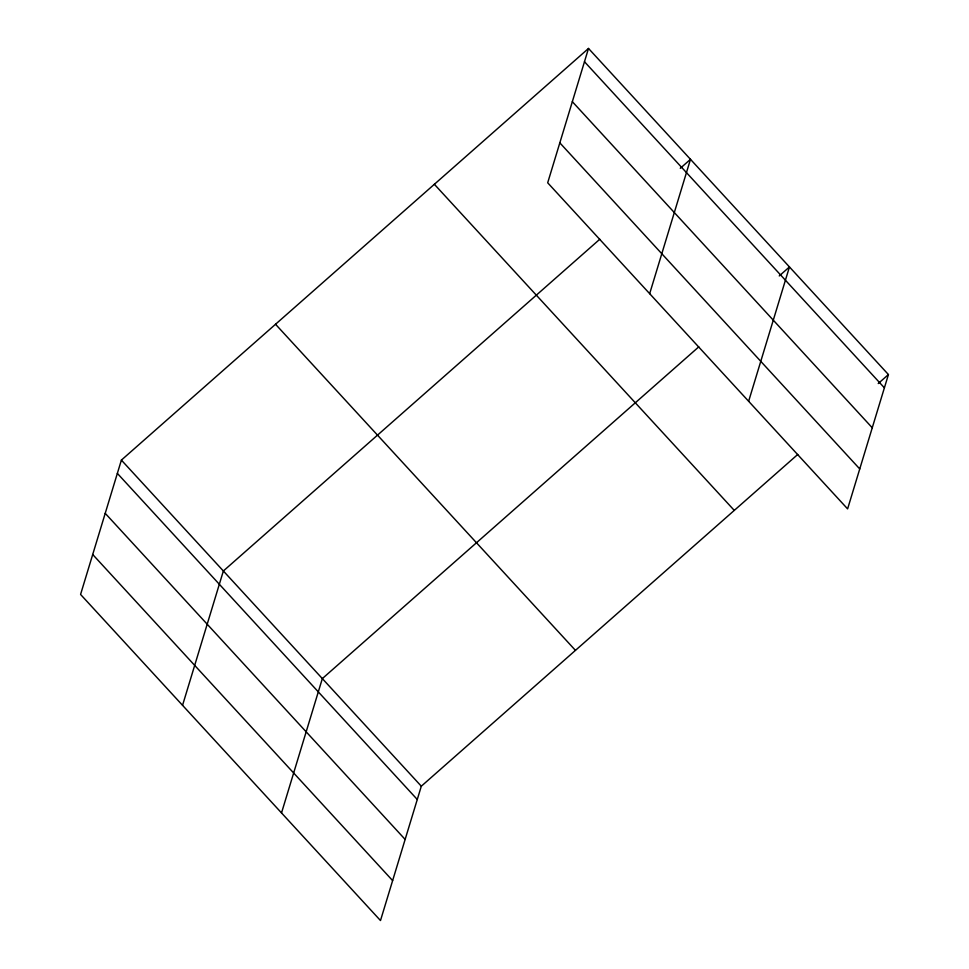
<?xml version="1.0" encoding="UTF-8"?>
<svg xmlns="http://www.w3.org/2000/svg" width="969" height="969" viewBox="0 0 969 969"><rect width="100%" height="100%" fill="white"/><g stroke="black" fill="none" stroke-linecap="round" stroke-linejoin="round"><path stroke-width="1.45" d="M588.51 48.45L547.691 182.79L847.609 508.895L888.428 374.555L588.51 48.45L121.391 460.105L80.572 594.445L380.49 920.55L421.309 786.21L797.753 454.461M182.547 705.323L223.367 570.983L599.799 239.234M281.519 812.93L322.338 678.591L698.782 346.854M649.666 293.668L690.485 159.328L680.274 168.315M748.637 401.275L789.456 266.935L779.246 275.935M878.229 383.542L888.428 374.555M584.477 61.725L884.394 387.83M572.34 101.672L872.257 427.777M559.828 142.843L859.745 468.948M434.366 184.292L734.272 510.397M275.535 324.264L575.453 650.369M121.391 460.105L421.309 786.21M117.358 473.381L417.276 799.486M105.221 513.328L405.139 839.433M92.709 554.498L392.627 880.603"/></g></svg>
